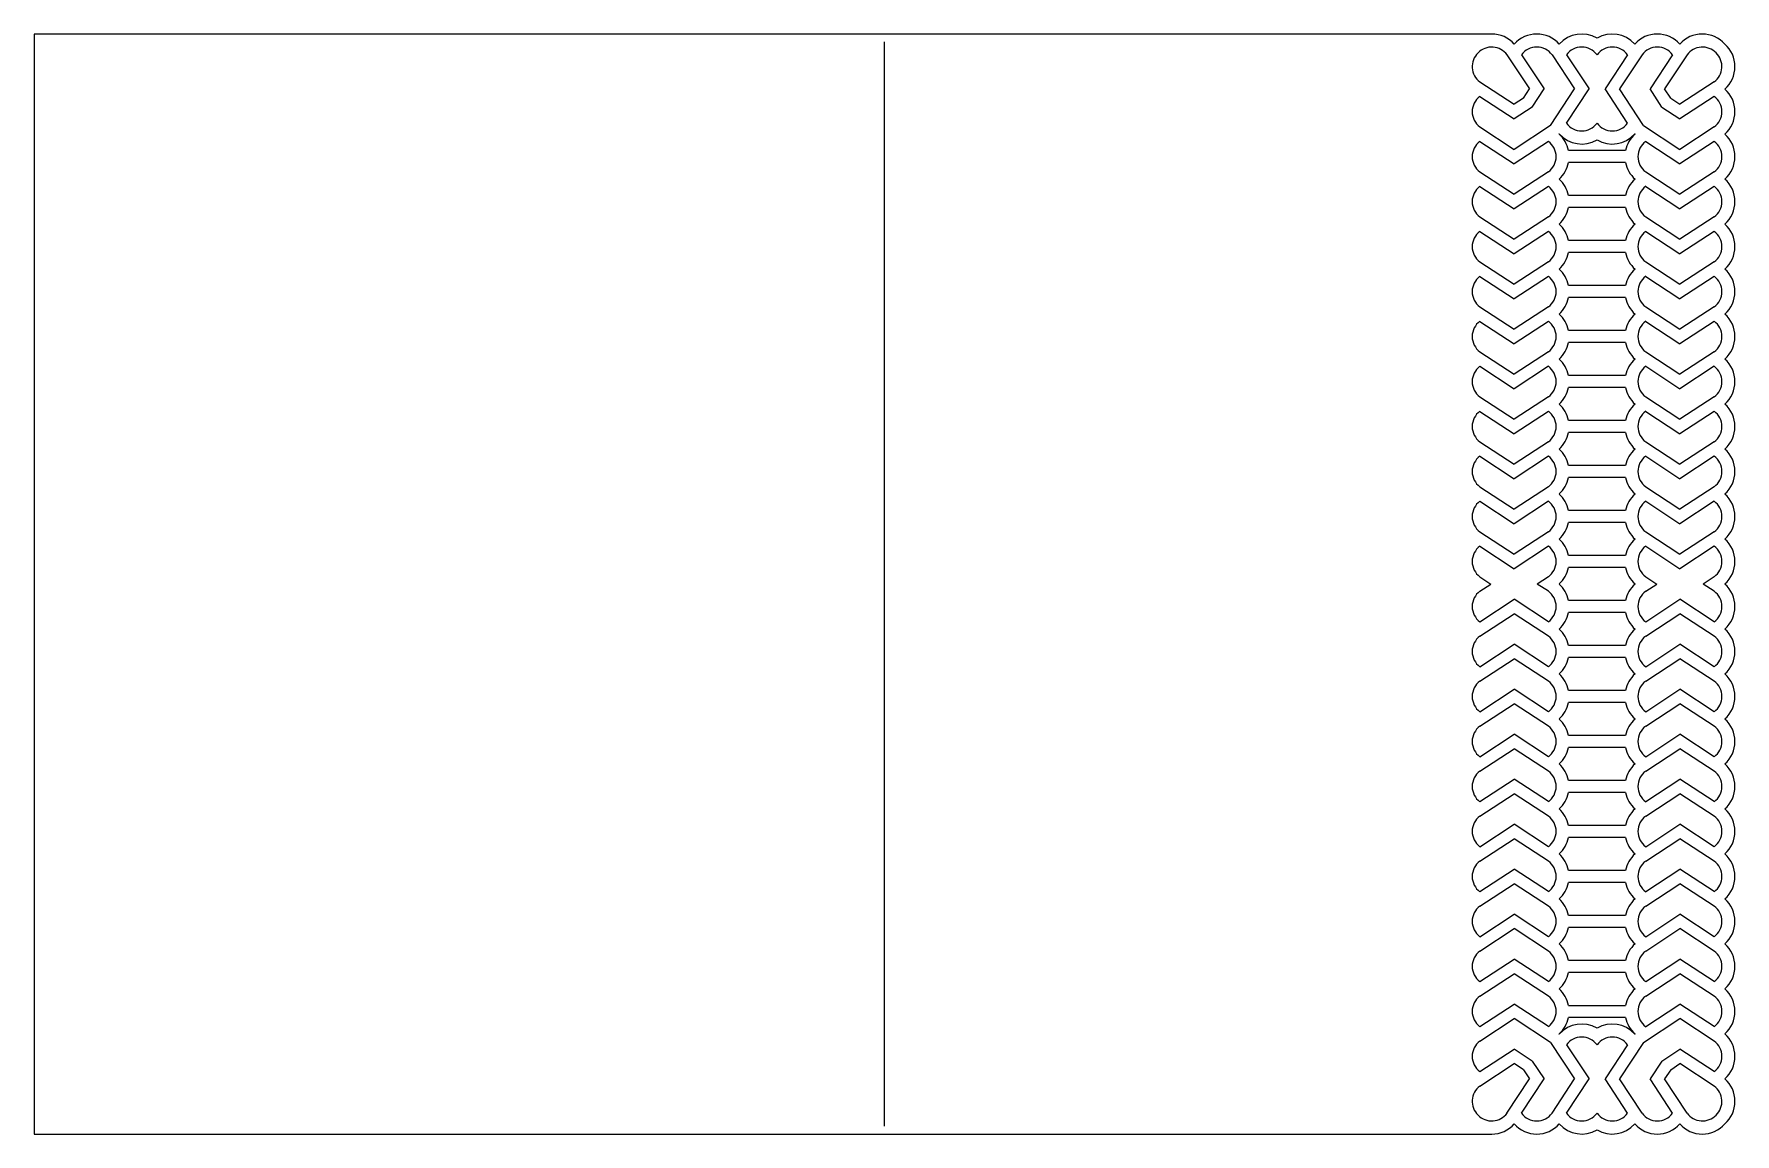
# Model space of a CAD drawing. Extents: x 25 to 241, y 33 to 173.
import ezdxf

# ---------------------------------------------------------------- set-up
doc = ezdxf.new("R2010")
doc.units = 0
doc.layers.get('0').update_dxf_attribs({"linetype": 'CONTINUOUS'})

msp = doc.modelspace()

# ---------------------------------------------------------------- linework, layer by layer
for p, q in [((210.31, 172.96), (25.28, 172.96)), ((25.28, 172.96), (25.28, 33.26)), ((133.23, 34.26), (133.23, 171.96)), ((212.24, 170.32), (215.1, 165.98)), ((214.08, 170.32), (216.94, 165.98)), ((217.96, 170.32), (220.81, 165.98)), ((219.8, 170.32), (222.65, 165.98)), ((227.54, 170.32), (224.69, 165.98)), ((229.38, 170.32), (226.53, 165.98)), ((233.26, 170.32), (230.4, 165.98)), ((235.1, 170.32), (232.24, 165.98)), ((208.81, 166.88), (213.15, 164.03)), ((238.53, 166.88), (234.19, 164.03)), ((208.81, 165.04), (213.15, 162.18)), ((214.32, 164.8), (213.15, 164.03)), ((214.32, 164.8), (215.1, 165.98)), ((215.43, 163.69), (216.94, 165.98)), ((217.77, 161.35), (220.81, 165.98)), ((219.8, 161.64), (222.65, 165.98)), ((227.54, 161.64), (224.69, 165.98)), ((229.57, 161.35), (226.53, 165.98)), ((231.91, 163.69), (230.4, 165.98)), ((233.02, 164.8), (232.24, 165.98)), ((233.02, 164.8), (234.19, 164.03)), ((238.53, 165.04), (234.19, 162.18)), ((215.43, 163.69), (213.15, 162.18)), ((231.91, 163.69), (234.19, 162.18)), ((208.81, 161.17), (213.15, 158.31)), ((217.77, 161.35), (213.15, 158.31)), ((218.84, 160.25), (218.88, 160.28)), ((228.46, 160.28), (228.5, 160.25)), ((229.57, 161.35), (234.19, 158.31)), ((238.53, 161.17), (234.19, 158.31)), ((208.81, 159.33), (213.15, 156.47)), ((217.49, 159.33), (213.15, 156.47)), ((227.28, 158.15), (220.06, 158.15)), ((229.85, 159.33), (234.19, 156.47)), ((238.53, 159.33), (234.19, 156.47)), ((208.81, 155.45), (213.15, 152.6)), ((217.49, 155.45), (213.15, 152.6)), ((227.28, 156.63), (220.06, 156.63)), ((229.85, 155.45), (234.19, 152.6)), ((238.53, 155.45), (234.19, 152.6)), ((208.81, 153.61), (213.15, 150.76)), ((217.49, 153.61), (213.15, 150.76)), ((229.85, 153.61), (234.19, 150.76)), ((238.53, 153.61), (234.19, 150.76)), ((227.28, 152.44), (220.06, 152.44)), ((208.81, 149.74), (213.15, 146.89)), ((217.49, 149.74), (213.15, 146.89)), ((227.28, 150.91), (220.06, 150.91)), ((229.85, 149.74), (234.19, 146.89)), ((238.53, 149.74), (234.19, 146.89)), ((208.81, 147.9), (213.15, 145.04)), ((217.49, 147.9), (213.15, 145.04)), ((229.85, 147.9), (234.19, 145.04)), ((238.53, 147.9), (234.19, 145.04)), ((227.28, 146.72), (220.06, 146.72)), ((227.28, 145.2), (220.06, 145.2)), ((208.81, 144.03), (213.15, 141.17)), ((217.49, 144.03), (213.15, 141.17)), ((229.85, 144.03), (234.19, 141.17)), ((238.53, 144.03), (234.19, 141.17)), ((208.81, 142.18), (213.15, 139.33)), ((217.49, 142.18), (213.15, 139.33)), ((227.28, 141.01), (220.06, 141.01)), ((229.85, 142.18), (234.19, 139.33)), ((238.53, 142.18), (234.19, 139.33)), ((208.81, 138.31), (213.15, 135.46)), ((217.49, 138.31), (213.15, 135.46)), ((227.28, 139.49), (220.06, 139.49)), ((229.85, 138.31), (234.19, 135.46)), ((238.53, 138.31), (234.19, 135.46)), ((208.81, 136.47), (213.15, 133.62)), ((217.49, 136.47), (213.15, 133.62)), ((229.85, 136.47), (234.19, 133.62)), ((238.53, 136.47), (234.19, 133.62)), ((227.28, 135.3), (220.06, 135.3)), ((208.81, 132.6), (213.15, 129.75)), ((217.49, 132.6), (213.15, 129.75)), ((227.28, 133.77), (220.06, 133.77)), ((229.85, 132.6), (234.19, 129.75)), ((238.53, 132.6), (234.19, 129.75)), ((208.81, 130.76), (213.15, 127.9)), ((217.49, 130.76), (213.15, 127.9)), ((227.28, 129.58), (220.06, 129.58)), ((229.85, 130.76), (234.19, 127.9)), ((238.53, 130.76), (234.19, 127.9)), ((227.28, 128.06), (220.06, 128.06)), ((208.81, 126.89), (213.15, 124.03)), ((217.49, 126.89), (213.15, 124.03)), ((229.85, 126.89), (234.19, 124.03)), ((238.53, 126.89), (234.19, 124.03)), ((208.81, 125.04), (213.15, 122.19)), ((217.49, 125.04), (213.15, 122.19)), ((227.28, 123.87), (220.06, 123.87)), ((229.85, 125.04), (234.19, 122.19)), ((238.53, 125.04), (234.19, 122.19)), ((208.81, 121.17), (213.15, 118.32)), ((217.49, 121.17), (213.15, 118.32)), ((227.28, 122.35), (220.06, 122.35)), ((229.85, 121.17), (234.19, 118.32)), ((238.53, 121.17), (234.19, 118.32)), ((208.81, 119.33), (213.15, 116.48)), ((217.49, 119.33), (213.15, 116.48)), ((229.85, 119.33), (234.19, 116.48)), ((238.53, 119.33), (234.19, 116.48)), ((227.28, 118.16), (220.06, 118.16)), ((227.28, 116.63), (220.06, 116.63)), ((208.81, 115.46), (213.15, 112.61)), ((217.49, 115.46), (213.15, 112.61)), ((229.85, 115.46), (234.19, 112.61)), ((238.53, 115.46), (234.19, 112.61)), ((208.81, 113.62), (213.15, 110.76)), ((217.49, 113.62), (213.15, 110.76)), ((227.28, 112.44), (220.06, 112.44)), ((229.85, 113.62), (234.19, 110.76)), ((238.53, 113.62), (234.19, 110.76)), ((227.28, 110.92), (220.06, 110.92)), ((208.81, 109.75), (213.15, 106.89)), ((217.49, 109.75), (213.15, 106.89)), ((229.85, 109.75), (234.19, 106.89)), ((238.53, 109.75), (234.19, 106.89)), ((208.81, 107.9), (213.15, 105.05)), ((217.49, 107.9), (213.15, 105.05)), ((227.28, 106.73), (220.06, 106.73)), ((229.85, 107.9), (234.19, 105.05)), ((238.53, 107.9), (234.19, 105.05)), ((208.81, 104.03), (210.21, 103.11)), ((217.49, 104.03), (216.09, 103.11)), ((227.28, 105.21), (220.06, 105.21)), ((229.85, 104.03), (231.25, 103.11)), ((238.53, 104.03), (237.13, 103.11)), ((208.81, 102.19), (210.21, 103.11)), ((217.49, 102.19), (216.09, 103.11)), ((229.85, 102.19), (231.25, 103.11)), ((238.53, 102.19), (237.13, 103.11)), ((208.81, 98.32), (213.15, 101.17)), ((208.81, 96.48), (213.15, 99.33)), ((217.49, 98.32), (213.15, 101.17)), ((217.49, 96.48), (213.15, 99.33)), ((227.28, 101.02), (220.06, 101.02)), ((227.28, 99.49), (220.06, 99.49)), ((229.85, 98.32), (234.19, 101.17)), ((229.85, 96.48), (234.19, 99.33)), ((238.53, 98.32), (234.19, 101.17)), ((238.53, 96.48), (234.19, 99.33)), ((208.81, 92.61), (213.15, 95.46)), ((217.49, 92.61), (213.15, 95.46)), ((227.28, 95.3), (220.06, 95.3)), ((229.85, 92.61), (234.19, 95.46)), ((238.53, 92.61), (234.19, 95.46)), ((208.81, 90.76), (213.15, 93.62)), ((217.49, 90.76), (213.15, 93.62)), ((227.28, 93.78), (220.06, 93.78)), ((229.85, 90.76), (234.19, 93.62)), ((238.53, 90.76), (234.19, 93.62)), ((208.81, 86.89), (213.15, 89.75)), ((217.49, 86.89), (213.15, 89.75)), ((227.28, 89.59), (220.06, 89.59)), ((229.85, 86.89), (234.19, 89.75)), ((238.53, 86.89), (234.19, 89.75)), ((208.81, 85.05), (213.15, 87.9)), ((217.49, 85.05), (213.15, 87.9)), ((227.28, 88.07), (220.06, 88.07)), ((229.85, 85.05), (234.19, 87.9)), ((238.53, 85.05), (234.19, 87.9)), ((208.81, 81.18), (213.15, 84.03)), ((208.81, 79.34), (213.15, 82.19)), ((217.49, 81.18), (213.15, 84.03)), ((217.49, 79.34), (213.15, 82.19)), ((227.28, 83.88), (220.06, 83.88)), ((227.28, 82.35), (220.06, 82.35)), ((229.85, 81.18), (234.19, 84.03)), ((229.85, 79.34), (234.19, 82.19)), ((238.53, 81.18), (234.19, 84.03)), ((238.53, 79.34), (234.19, 82.19)), ((208.81, 75.47), (213.15, 78.32)), ((217.49, 75.47), (213.15, 78.32)), ((227.28, 78.16), (220.06, 78.16)), ((229.85, 75.47), (234.19, 78.32)), ((238.53, 75.47), (234.19, 78.32)), ((208.81, 73.62), (213.15, 76.48)), ((217.49, 73.62), (213.15, 76.48)), ((227.28, 76.64), (220.06, 76.64)), ((229.85, 73.62), (234.19, 76.48)), ((238.53, 73.62), (234.19, 76.48)), ((208.81, 69.75), (213.15, 72.61)), ((217.49, 69.75), (213.15, 72.61)), ((227.28, 72.45), (220.06, 72.45)), ((229.85, 69.75), (234.19, 72.61)), ((238.53, 69.75), (234.19, 72.61)), ((208.81, 67.91), (213.15, 70.76)), ((217.49, 67.91), (213.15, 70.76)), ((227.28, 70.93), (220.06, 70.93)), ((229.85, 67.91), (234.19, 70.76)), ((238.53, 67.91), (234.19, 70.76)), ((208.81, 64.04), (213.15, 66.89)), ((208.81, 62.2), (213.15, 65.05)), ((217.49, 64.04), (213.15, 66.89)), ((217.49, 62.2), (213.15, 65.05)), ((227.28, 66.74), (220.06, 66.74)), ((227.28, 65.21), (220.06, 65.21)), ((229.85, 64.04), (234.19, 66.89)), ((229.85, 62.2), (234.19, 65.05)), ((238.53, 64.04), (234.19, 66.89)), ((238.53, 62.2), (234.19, 65.05)), ((208.81, 58.32), (213.15, 61.18)), ((217.49, 58.32), (213.15, 61.18)), ((227.28, 61.02), (220.06, 61.02)), ((229.85, 58.32), (234.19, 61.18)), ((238.53, 58.32), (234.19, 61.18)), ((208.81, 56.48), (213.15, 59.34)), ((217.49, 56.48), (213.15, 59.34)), ((227.28, 59.5), (220.06, 59.5)), ((229.85, 56.48), (234.19, 59.34)), ((238.53, 56.48), (234.19, 59.34)), ((208.81, 52.61), (213.15, 55.47)), ((217.49, 52.61), (213.15, 55.47)), ((227.28, 55.31), (220.06, 55.31)), ((229.85, 52.61), (234.19, 55.47)), ((238.53, 52.61), (234.19, 55.47)), ((208.81, 50.77), (213.15, 53.62)), ((217.49, 50.77), (213.15, 53.62)), ((227.28, 53.78), (220.06, 53.78)), ((229.85, 50.77), (234.19, 53.62)), ((238.53, 50.77), (234.19, 53.62)), ((208.81, 46.9), (213.15, 49.75)), ((217.49, 46.9), (213.15, 49.75)), ((229.85, 46.9), (234.19, 49.75)), ((238.53, 46.9), (234.19, 49.75)), ((208.81, 45.06), (213.15, 47.91)), ((217.77, 44.87), (213.15, 47.91)), ((220.06, 49.6), (227.28, 49.6)), ((227.28, 48.07), (220.06, 48.07)), ((229.57, 44.87), (234.19, 47.91)), ((238.53, 45.06), (234.19, 47.91)), ((218.84, 45.98), (218.88, 45.94)), ((228.46, 45.94), (228.5, 45.98)), ((208.81, 41.18), (213.15, 44.04)), ((215.43, 42.53), (213.15, 44.04)), ((217.77, 44.87), (220.81, 40.25)), ((219.8, 44.59), (222.65, 40.25)), ((227.54, 44.59), (224.69, 40.25)), ((229.57, 44.87), (226.53, 40.25)), ((231.91, 42.53), (234.19, 44.04)), ((238.53, 41.18), (234.19, 44.04)), ((208.81, 39.34), (213.15, 42.2)), ((214.32, 41.42), (213.15, 42.2)), ((214.32, 41.42), (215.1, 40.25)), ((215.43, 42.53), (216.94, 40.25)), ((231.91, 42.53), (230.4, 40.25)), ((233.02, 41.42), (232.24, 40.25)), ((233.02, 41.42), (234.19, 42.2)), ((238.53, 39.34), (234.19, 42.2)), ((212.24, 35.91), (215.1, 40.25)), ((214.08, 35.91), (216.94, 40.25)), ((217.96, 35.91), (220.81, 40.25)), ((219.8, 35.91), (222.65, 40.25)), ((227.54, 35.91), (224.69, 40.25)), ((229.38, 35.91), (226.53, 40.25)), ((233.26, 35.91), (230.4, 40.25)), ((235.1, 35.91), (232.24, 40.25)), ((25.28, 33.26), (210.32, 33.26))]:
    msp.add_line(p, q)
for centre, radius, start, end in [((210.31, 169.15), 3.81, 41.4429, 90), ((216.02, 169.15), 3.81, 41.4429, 138.5571), ((221.73, 169.15), 3.81, 59.4711, 138.5571), ((225.61, 169.15), 3.81, 41.4429, 120.5289), ((231.32, 169.15), 3.81, 41.4429, 138.5571), ((237.03, 169.15), 3.81, 41.4429, 138.5571), ((210.31, 168.9), 2.4, 36.1111, 136.4836), ((216.02, 168.9), 2.4, 36.1111, 143.8889), ((221.73, 168.9), 2.4, 36.1111, 143.8889), ((225.61, 168.9), 2.4, 36.1111, 143.8889), ((231.32, 168.9), 2.4, 36.1111, 143.8889), ((237.03, 168.9), 2.4, 43.5164, 143.8889), ((237.37, 168.82), 3.81, 311.4429, 48.5571), ((210.22, 168.82), 2.4, 133.5164, 233.8889), ((237.12, 168.82), 2.4, 306.1111, 46.4836), ((210.22, 163.1), 2.4, 126.1111, 233.8889), ((237.12, 163.1), 2.4, 306.1111, 53.8889), ((237.37, 163.1), 3.81, 311.4429, 48.5571), ((216.32, 157.39), 3.81, 11.537, 48.5571), ((221.73, 162.8), 3.81, 221.4429, 300.5289), ((221.73, 163.05), 2.4, 216.1111, 323.8889), ((225.61, 163.05), 2.4, 216.1111, 323.8889), ((225.61, 162.8), 3.81, 239.4711, 318.5571), ((231.02, 157.39), 3.81, 131.4429, 168.463), ((237.37, 157.39), 3.81, 311.4429, 48.5571), ((210.22, 157.39), 2.4, 126.1111, 233.8889), ((216.08, 157.39), 2.4, 306.1111, 53.8889), ((231.26, 157.39), 2.4, 126.1111, 233.8889), ((237.12, 157.39), 2.4, 306.1111, 53.8889), ((216.32, 157.39), 3.81, 311.4429, 348.463), ((231.02, 157.39), 3.81, 191.537, 228.5571), ((210.22, 151.68), 2.4, 126.1111, 233.8889), ((216.08, 151.68), 2.4, 306.1111, 53.8889), ((216.32, 151.68), 3.81, 11.537, 48.5571), ((231.02, 151.68), 3.81, 131.4429, 168.463), ((231.26, 151.68), 2.4, 126.1111, 233.8889), ((237.12, 151.68), 2.4, 306.1111, 53.8889), ((237.37, 151.68), 3.81, 311.4429, 48.5571), ((216.32, 151.68), 3.81, 311.4429, 348.463), ((231.02, 151.68), 3.81, 191.537, 228.5571), ((210.22, 145.96), 2.4, 126.1111, 233.8889), ((216.08, 145.96), 2.4, 306.1111, 53.8889), ((216.32, 145.96), 3.81, 11.537, 48.5571), ((231.02, 145.96), 3.81, 131.4429, 168.463), ((231.26, 145.96), 2.4, 126.1111, 233.8889), ((237.12, 145.96), 2.4, 306.1111, 53.8889), ((237.37, 145.96), 3.81, 311.4429, 48.5571), ((216.32, 145.96), 3.81, 311.4429, 348.463), ((231.02, 145.96), 3.81, 191.537, 228.5571), ((216.32, 140.25), 3.81, 11.537, 48.5571), ((231.02, 140.25), 3.81, 131.4429, 168.463), ((237.37, 140.25), 3.81, 311.4429, 48.5571), ((210.22, 140.25), 2.4, 126.1111, 233.8889), ((216.08, 140.25), 2.4, 306.1111, 53.8889), ((231.26, 140.25), 2.4, 126.1111, 233.8889), ((237.12, 140.25), 2.4, 306.1111, 53.8889), ((216.32, 140.25), 3.81, 311.4429, 348.463), ((231.02, 140.25), 3.81, 191.537, 228.5571), ((210.22, 134.54), 2.4, 126.1111, 233.8889), ((216.08, 134.54), 2.4, 306.1111, 53.8889), ((216.32, 134.54), 3.81, 11.537, 48.5571), ((231.02, 134.54), 3.81, 131.4429, 168.463), ((231.26, 134.54), 2.4, 126.1111, 233.8889), ((237.12, 134.54), 2.4, 306.1111, 53.8889), ((237.37, 134.54), 3.81, 311.4429, 48.5571), ((216.32, 134.54), 3.81, 311.4429, 348.463), ((231.02, 134.54), 3.81, 191.537, 228.5571), ((210.22, 128.82), 2.4, 126.1111, 233.8889), ((216.08, 128.82), 2.4, 306.1111, 53.8889), ((216.32, 128.82), 3.81, 11.537, 48.5571), ((231.02, 128.82), 3.81, 131.4429, 168.463), ((231.26, 128.82), 2.4, 126.1111, 233.8889), ((237.12, 128.82), 2.4, 306.1111, 53.8889), ((237.37, 128.82), 3.81, 311.4429, 48.5571), ((216.32, 128.82), 3.81, 311.4429, 348.463), ((231.02, 128.82), 3.81, 191.537, 228.5571), ((216.32, 123.11), 3.81, 11.537, 48.5571), ((231.02, 123.11), 3.81, 131.4429, 168.463), ((237.37, 123.11), 3.81, 311.4429, 48.5571), ((210.22, 123.11), 2.4, 126.1111, 233.8889), ((216.08, 123.11), 2.4, 306.1111, 53.8889), ((231.26, 123.11), 2.4, 126.1111, 233.8889), ((237.12, 123.11), 2.4, 306.1111, 53.8889), ((216.32, 123.11), 3.81, 311.4429, 348.463), ((231.02, 123.11), 3.81, 191.537, 228.5571), ((210.22, 117.4), 2.4, 126.1111, 233.8889), ((216.08, 117.4), 2.4, 306.1111, 53.8889), ((216.32, 117.4), 3.81, 11.537, 48.5571), ((231.02, 117.4), 3.81, 131.4429, 168.463), ((231.26, 117.4), 2.4, 126.1111, 233.8889), ((237.12, 117.4), 2.4, 306.1111, 53.8889), ((237.37, 117.4), 3.81, 311.4429, 48.5571), ((216.32, 117.4), 3.81, 311.4429, 348.463), ((231.02, 117.4), 3.81, 191.537, 228.5571), ((216.32, 111.68), 3.81, 11.537, 48.5571), ((231.02, 111.68), 3.81, 131.4429, 168.463), ((237.37, 111.68), 3.81, 311.4429, 48.5571), ((210.22, 111.68), 2.4, 126.1111, 233.8889), ((216.08, 111.68), 2.4, 306.1111, 53.8889), ((231.26, 111.68), 2.4, 126.1111, 233.8889), ((237.12, 111.68), 2.4, 306.1111, 53.8889), ((216.32, 111.68), 3.81, 311.4429, 348.463), ((231.02, 111.68), 3.81, 191.537, 228.5571), ((216.32, 105.97), 3.81, 11.537, 48.5571), ((231.02, 105.97), 3.81, 131.4429, 168.463), ((237.37, 105.97), 3.81, 311.4429, 48.5571), ((210.22, 105.97), 2.4, 126.1111, 233.8889), ((216.08, 105.97), 2.4, 306.1111, 53.8889), ((231.26, 105.97), 2.4, 126.1111, 233.8889), ((237.12, 105.97), 2.4, 306.1111, 53.8889), ((216.32, 105.97), 3.81, 311.4429, 348.463), ((231.02, 105.97), 3.81, 191.537, 228.5571), ((210.22, 100.25), 2.4, 126.1111, 233.8889), ((216.08, 100.25), 2.4, 306.1111, 53.8889), ((216.32, 100.25), 3.81, 11.537, 48.5571), ((231.02, 100.25), 3.81, 131.4429, 168.463), ((231.26, 100.25), 2.4, 126.1111, 233.8889), ((237.12, 100.25), 2.4, 306.1111, 53.8889), ((237.37, 100.25), 3.81, 311.4429, 48.5571), ((216.32, 100.25), 3.81, 311.4429, 348.463), ((231.02, 100.25), 3.81, 191.537, 228.5571), ((216.32, 94.54), 3.81, 11.537, 48.5571), ((231.02, 94.54), 3.81, 131.4429, 168.463), ((237.37, 94.54), 3.81, 311.4429, 48.5571), ((210.22, 94.54), 2.4, 126.1111, 233.8889), ((216.08, 94.54), 2.4, 306.1111, 53.8889), ((231.26, 94.54), 2.4, 126.1111, 233.8889), ((237.12, 94.54), 2.4, 306.1111, 53.8889), ((216.32, 94.54), 3.81, 311.4429, 348.463), ((231.02, 94.54), 3.81, 191.537, 228.5571), ((210.22, 88.83), 2.4, 126.1111, 233.8889), ((216.08, 88.83), 2.4, 306.1111, 53.8889), ((216.32, 88.83), 3.81, 11.537, 48.5571), ((231.02, 88.83), 3.81, 131.4429, 168.463), ((231.26, 88.83), 2.4, 126.1111, 233.8889), ((237.12, 88.83), 2.4, 306.1111, 53.8889), ((237.37, 88.83), 3.81, 311.4429, 48.5571), ((216.32, 88.83), 3.81, 311.4429, 348.463), ((231.02, 88.83), 3.81, 191.537, 228.5571), ((210.22, 83.11), 2.4, 126.1111, 233.8889), ((216.08, 83.11), 2.4, 306.1111, 53.8889), ((216.32, 83.11), 3.81, 11.537, 48.5571), ((231.02, 83.11), 3.81, 131.4429, 168.463), ((231.26, 83.11), 2.4, 126.1111, 233.8889), ((237.12, 83.11), 2.4, 306.1111, 53.8889), ((237.37, 83.11), 3.81, 311.4429, 48.5571), ((216.32, 83.11), 3.81, 311.4429, 348.463), ((231.02, 83.11), 3.81, 191.537, 228.5571), ((216.32, 77.4), 3.81, 11.537, 48.5571), ((231.02, 77.4), 3.81, 131.4429, 168.463), ((237.37, 77.4), 3.81, 311.4429, 48.5571), ((210.22, 77.4), 2.4, 126.1111, 233.8889), ((216.08, 77.4), 2.4, 306.1111, 53.8889), ((231.26, 77.4), 2.4, 126.1111, 233.8889), ((237.12, 77.4), 2.4, 306.1111, 53.8889), ((216.32, 77.4), 3.81, 311.4429, 348.463), ((231.02, 77.4), 3.81, 191.537, 228.5571), ((210.22, 71.69), 2.4, 126.1111, 233.8889), ((216.08, 71.69), 2.4, 306.1111, 53.8889), ((216.32, 71.69), 3.81, 11.537, 48.5571), ((231.02, 71.69), 3.81, 131.4429, 168.463), ((231.26, 71.69), 2.4, 126.1111, 233.8889), ((237.12, 71.69), 2.4, 306.1111, 53.8889), ((237.37, 71.69), 3.81, 311.4429, 48.5571), ((216.32, 71.69), 3.81, 311.4429, 348.463), ((231.02, 71.69), 3.81, 191.537, 228.5571), ((210.22, 65.97), 2.4, 126.1111, 233.8889), ((216.08, 65.97), 2.4, 306.1111, 53.8889), ((216.32, 65.97), 3.81, 11.537, 48.5571), ((231.02, 65.97), 3.81, 131.4429, 168.463), ((231.26, 65.97), 2.4, 126.1111, 233.8889), ((237.12, 65.97), 2.4, 306.1111, 53.8889), ((237.37, 65.97), 3.81, 311.4429, 48.5571), ((216.32, 65.97), 3.81, 311.4429, 348.463), ((231.02, 65.97), 3.81, 191.537, 228.5571), ((216.32, 60.26), 3.81, 11.537, 48.5571), ((231.02, 60.26), 3.81, 131.4429, 168.463), ((237.37, 60.26), 3.81, 311.4429, 48.5571), ((210.22, 60.26), 2.4, 126.1111, 233.8889), ((216.08, 60.26), 2.4, 306.1111, 53.8889), ((231.26, 60.26), 2.4, 126.1111, 233.8889), ((237.12, 60.26), 2.4, 306.1111, 53.8889), ((216.32, 60.26), 3.81, 311.4429, 348.463), ((231.02, 60.26), 3.81, 191.537, 228.5571), ((210.22, 54.55), 2.4, 126.1111, 233.8889), ((216.08, 54.55), 2.4, 306.1111, 53.8889), ((216.32, 54.55), 3.81, 11.537, 48.5571), ((231.02, 54.55), 3.81, 131.4429, 168.463), ((231.26, 54.55), 2.4, 126.1111, 233.8889), ((237.12, 54.55), 2.4, 306.1111, 53.8889), ((237.37, 54.55), 3.81, 311.4429, 48.5571), ((216.32, 54.55), 3.81, 311.4429, 348.463), ((231.02, 54.55), 3.81, 191.537, 228.5571), ((210.22, 48.83), 2.4, 126.1111, 233.8889), ((216.08, 48.83), 2.4, 306.1111, 53.8889), ((216.32, 48.83), 3.81, 11.537, 48.5571), ((231.02, 48.83), 3.81, 131.4429, 168.463), ((231.26, 48.83), 2.4, 126.1111, 233.8889), ((237.12, 48.83), 2.4, 306.1111, 53.8889), ((237.37, 48.83), 3.81, 311.4429, 48.5571), ((216.32, 48.83), 3.81, 311.4429, 348.463), ((231.02, 48.83), 3.81, 191.537, 228.5571), ((221.73, 43.42), 3.81, 59.4711, 138.5571), ((221.73, 43.18), 2.4, 36.1111, 143.8889), ((225.61, 43.42), 3.81, 41.4429, 120.5289), ((225.61, 43.18), 2.4, 36.1111, 143.8889), ((237.37, 43.12), 3.81, 311.4429, 48.5571), ((210.22, 43.12), 2.4, 126.1111, 233.8889), ((237.12, 43.12), 2.4, 306.1111, 53.8889), ((210.22, 37.41), 2.4, 126.1111, 226.4836), ((237.12, 37.41), 2.4, 313.5164, 53.8889), ((237.37, 37.41), 3.81, 311.4429, 48.5571), ((210.31, 37.32), 2.4, 223.5164, 323.8889), ((210.31, 37.07), 3.81, 269.8235, 318.5571), ((216.02, 37.07), 3.81, 221.4429, 318.5571), ((216.02, 37.32), 2.4, 216.1111, 323.8889), ((221.73, 37.07), 3.81, 221.4429, 300.5289), ((221.73, 37.32), 2.4, 216.1111, 323.8889), ((225.61, 37.32), 2.4, 216.1111, 323.8889), ((225.61, 37.07), 3.81, 239.4711, 318.5571), ((231.32, 37.07), 3.81, 221.4429, 318.5571), ((231.32, 37.32), 2.4, 216.1111, 323.8889), ((237.03, 37.07), 3.81, 221.4429, 318.5571), ((237.03, 37.32), 2.4, 216.1111, 316.4836)]:
    msp.add_arc(centre, radius, start, end)

doc.saveas('drawing.dxf')
